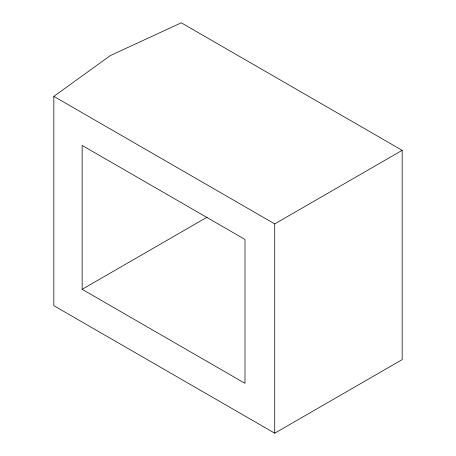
<?xml version="1.0" encoding="UTF-8"?>
<svg xmlns="http://www.w3.org/2000/svg" width="456" height="456" viewBox="0 0 456 456"><rect width="100%" height="100%" fill="white"/><g stroke="black" fill="none" stroke-linecap="round" stroke-linejoin="round"><path stroke-width="0.68" d="M53.831 96.376L110.466 55.507L181.271 22.8L402.169 150.332L402.169 359.624L274.729 433.2L53.831 305.668L53.831 96.376L274.729 223.913L402.169 150.332M82.154 289.315L244.992 383.331L244.992 239.446L82.154 145.43L82.154 289.315L207.127 217.159M274.729 223.913L274.729 433.2"/></g></svg>
